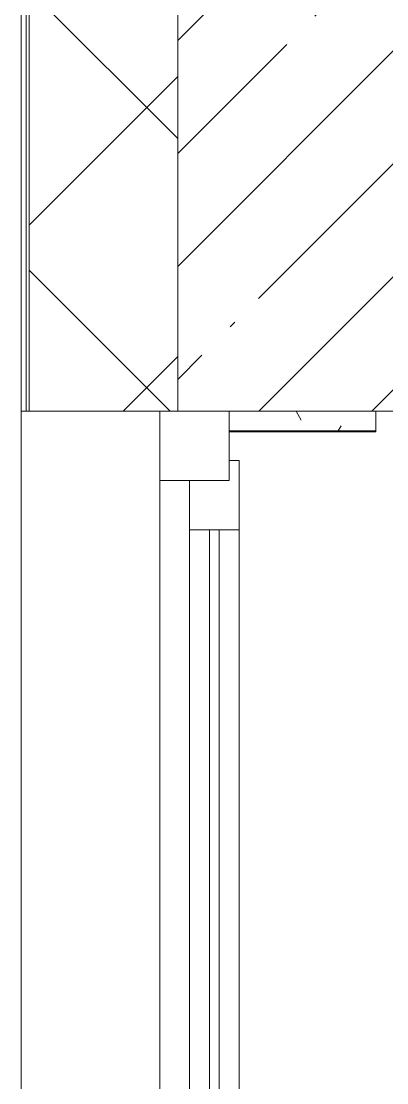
# Model space of a CAD drawing. Header units: millimetres. Extents: x -164500 to 426394, y -23753 to 102118.
# Drawn here: x 148504 to 148873, y 81181 to 82253 of the extents above; entities that cross this region are included whole.
import ezdxf

# ---------------------------------------------------------------- set-up
doc = ezdxf.new("R2010")
doc.units = ezdxf.units.MM
for name, color, linetype, lineweight in [('A-GLAZ', 7, 'Continuous', 9), ('A-GLAZ-1', 7, 'Continuous', 5), ('A-WALL', 7, 'Continuous', 5), ('I-WALL', 7, 'Continuous', 5)]:
    doc.layers.add(name, color=color, linetype=linetype, lineweight=lineweight)
doc.layers.add('A-WALL-1', color=9, linetype='Continuous', lineweight=5, true_color=0x808080)
doc.layers.add('A-WALL-FNSH-1', color=9, linetype='Continuous', lineweight=5, true_color=0x808080)

# ---------------------------------------------------------------- blocks, each defined once
blk = doc.blocks.new('120_Окно_СКБ_2Ст - 120_Окно_СКБ_2Ст 2100х2400 _мал створка справа_-22446225-Объем проектирования 2 этажа')
at = {"layer": 'A-GLAZ'}
for p, q in [((980, -127), (980, -57)), ((980, -57), (1050, -57)), ((1050, -57), (1050, -127)), ((980, -87), (220, -87)), ((930, -137), (930, -87)), ((980, -127), (980, -87)), ((1050, -127), (980, -127)), ((1000, -127), (980, -127)), ((1000, -137), (1000, -127)), ((200, -137), (1000, -137)), ((1000, -137), (200, -137))]:
    blk.add_line(p, q, dxfattribs=at)
at = {"layer": 'A-GLAZ-1'}
for p, q in [((1050, -57), (-1050, -57)), ((270, -107), (930, -107)), ((930, -117), (270, -117)), ((1000, -127), (1030, -127))]:
    blk.add_line(p, q, dxfattribs=at)
blk = doc.blocks.new('2floor')
at = {"layer": 'A-WALL'}
h = blk.add_hatch(dxfattribs=at)
h.set_pattern_fill('FP_24', color=256, style=0, pattern_type=2)
h.set_pattern_definition([(45, (148772.12, 0), (-141.4214, 141.4214), []), (135, (148772.12, 0), (-141.4214, -141.4214), [])])
h.paths.add_polyline_path([(148662.1, -100), (148662.1, 5220), (148512.1, 5220), (148512.1, -100)])
h.paths.add_polyline_path([(148644.1, 7320), (148662.1, 7320), (148662.1, 8520), (148512.1, 8520), (148512.1, 7320)])
h.paths.add_polyline_path([(148512.1, 10620), (148662.1, 10620), (148662.1, 11520), (148512.1, 11520), (148512.1, 10849.9)])
h.paths.add_polyline_path([(148512.1, 13120), (148662.1, 13120), (148662.1, 15350), (148512.1, 15350), (148512.1, 13926.6)])
at = {"layer": 'I-WALL'}
h = blk.add_hatch(dxfattribs=at)
h.set_pattern_fill('FP_1', color=256, style=0, pattern_type=2)
h.set_pattern_definition([(45, (148772.12, 0), (-114.0493, 114.0493), []), (45, (148886.17, 0), (-114.0493, 114.0493), [201.612, -40.322, 6.706, -33.617])])
h.paths.add_polyline_path([(148662.1, -100), (148882.1, -100), (148882.1, 5220), (148662.1, 5220), (148662.1, 594.2)])
h.paths.add_polyline_path([(148662.1, 7320), (148882.1, 7320), (148882.1, 7900), (148662.1, 7900), (148662.1, 7773.2)])
h = blk.add_hatch(dxfattribs=at)
h.set_pattern_fill('FP_191', color=256, style=0, pattern_type=2)
h.set_pattern_definition([(0, (148772.123, 0), (243.84, 60.96), [20.117, -162.763, 20.117, -162.763, -975.36]), (0, (148772.123, 0), (243.84, 60.96), [-365.76, 20.117, -345.643, 20.117, -162.763, -426.72]), (0, (148772.123, 0), (243.84, 60.96), [-914.4, 20.117, -101.803, 20.117, -284.683]), (120, (148863.563, 30.48), (-174.7129, 180.69163), [20.117, -162.763, 20.117, -162.763, -975.36]), (120, (148863.563, 30.48), (-174.7129, 180.69163), [-365.76, 20.117, -345.643, 20.117, -162.763, -426.72]), (120, (148863.563, 30.48), (-174.7129, 180.69163), [-914.4, 20.117, -101.803, 20.117, -284.683]), (240, (148894.043, 152.4), (-69.1271, -241.65163), [20.117, -162.763, 20.117, -162.763, -975.36]), (240, (148894.043, 152.4), (-69.1271, -241.65163), [-365.76, 20.117, -345.643, 20.117, -162.763, -426.72]), (240, (148894.043, 152.4), (-69.1271, -241.65163), [-914.4, 20.117, -101.803, 20.117, -284.683])])
h.paths.add_polyline_path([(148862.1, 7300), (148862.1, 7320), (148714.1, 7320), (148714.1, 7300), (148724.1, 7300)])
at = {"layer": 'A-WALL'}
for p, q in [((148509.1, 8520), (148509.1, 7320)), ((148512.1, 8520), (148512.1, 7320)), ((148662.1, 8520), (148662.1, 7320)), ((148504.1, 5220), (148504.1, 7320))]:
    blk.add_line(p, q, dxfattribs=at)
at = {"layer": 'A-WALL-1'}
for p, q in [((148512.1, 7320), (148902.1, 7320)), ((148714.1, 7320), (148714.1, 7300)), ((148862.1, 7300), (148862.1, 7320)), ((148714.1, 7300), (148862.1, 7300))]:
    blk.add_line(p, q, dxfattribs=at)
at = {"layer": 'A-WALL-FNSH-1'}
for p, q in [((148504.1, 8520), (148504.1, 7320)), ((148504.1, 7320), (148512.1, 7320)), ((148714.1, 7300), (148714.1, 7299)), ((148862.1, 7299), (148862.1, 7300)), ((148714.1, 7299), (148862.1, 7299))]:
    blk.add_line(p, q, dxfattribs=at)
at = {"layer": 'A-GLAZ', "color": 3, "rotation": 89.99999999999993}
blk.add_blockref('120_Окно_СКБ_2Ст - 120_Окно_СКБ_2Ст 2100х2400 _мал створка справа_-22446225-Объем проектирования 2 этажа', (148587.1, 6270), dxfattribs=at)

msp = doc.modelspace()

# ---------------------------------------------------------------- block references
msp.add_blockref('2floor', (0, 74539.358))

doc.saveas('drawing.dxf')
